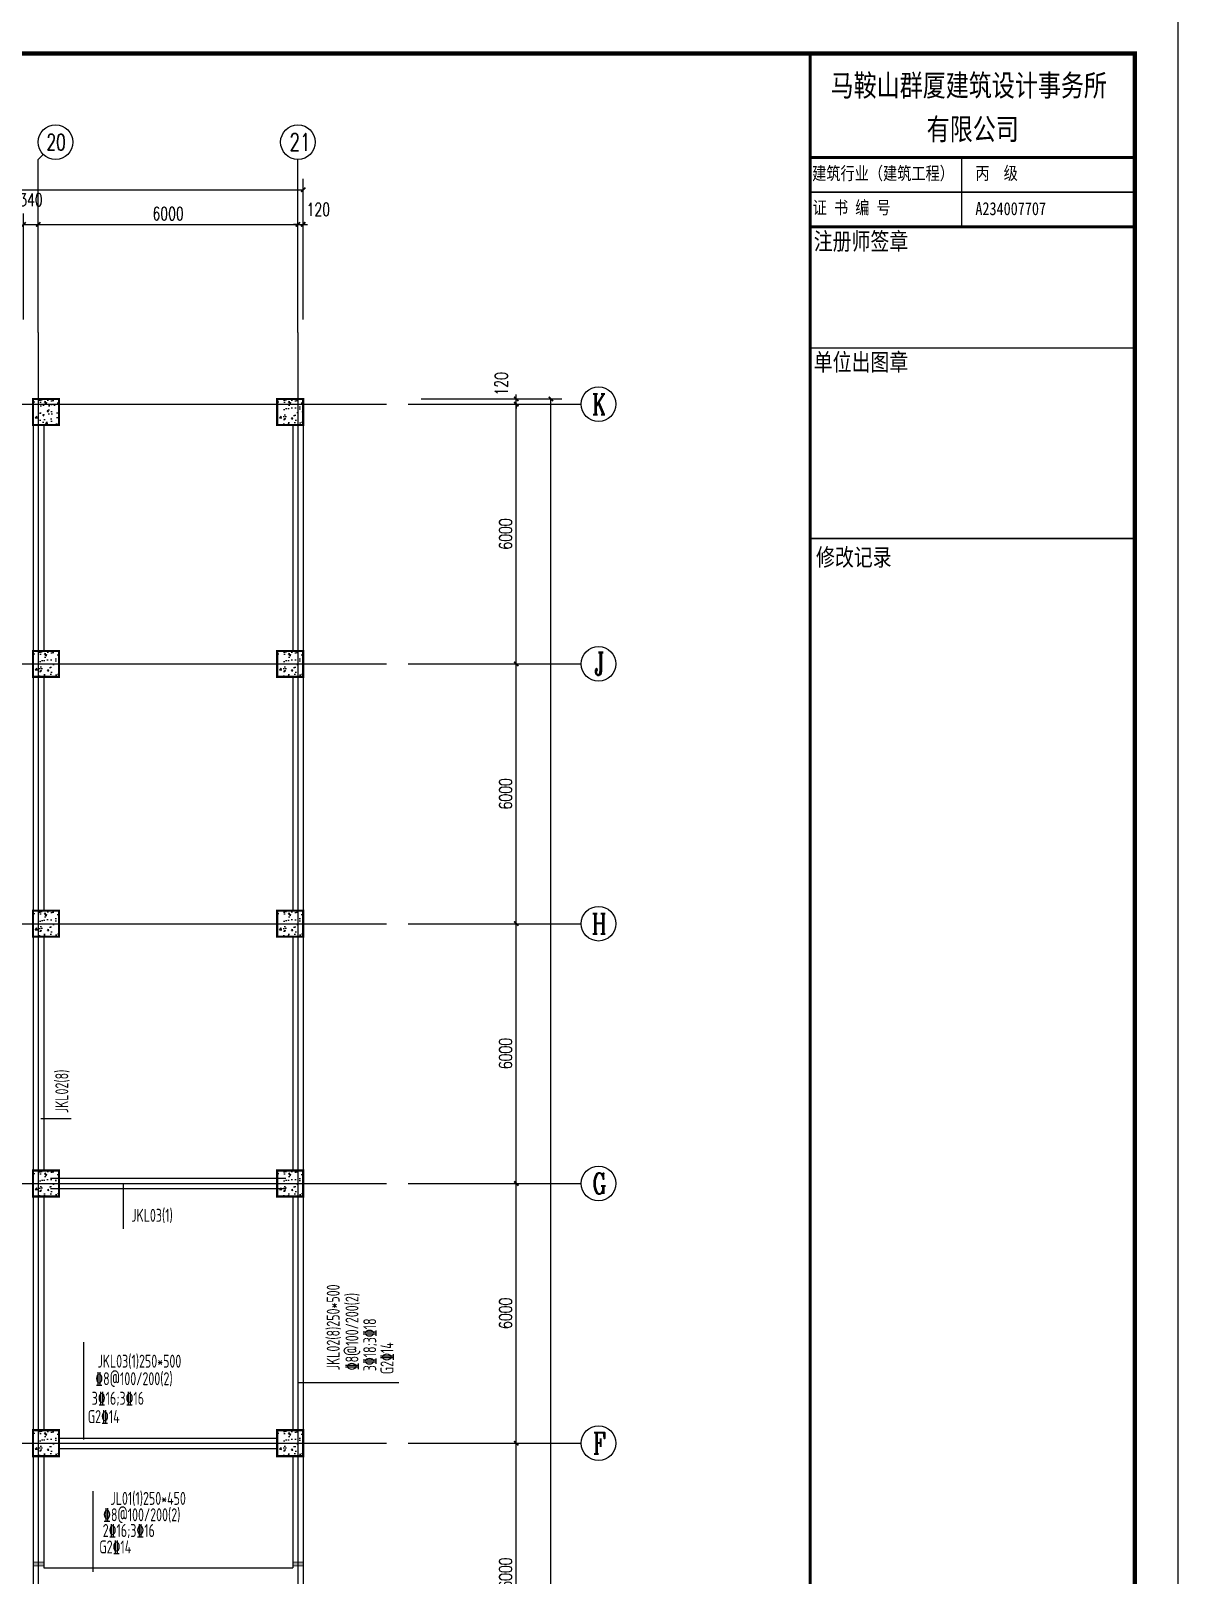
# Model space of a CAD drawing. Extents: x -73672 to 366960, y -527333 to 140666.
# Drawn here: x 299876 to 326379, y -138460 to -102793 of the extents above; entities that cross this region are included whole.
import ezdxf
from ezdxf.enums import TextEntityAlignment as Align

# ---------------------------------------------------------------- set-up
doc = ezdxf.new("R2010")
doc.units = 0
doc.header["$LTSCALE"] = 1000
doc.header["$MEASUREMENT"] = 0
for name, color, linetype in [('AXIS', 3, 'Continuous'), ('AXIS_TEXT', 7, 'Continuous'), ('COLU_DE_NUM', 7, 'Continuous'), ('COLUMN', 9, 'Continuous'), ('PUB_TITLE', 4, 'Continuous'), ('WALL', 9, 'Continuous'), ('图签', 120, 'Continuous')]:
    doc.layers.add(name, color=color, linetype=linetype)
doc.styles.add('_TCH_AXIS', font='COMPLEX', dxfattribs={"bigfont": 'GBCBIG'})
doc.styles.add('_TCH_DIM_T3', font='SIMPLEX', dxfattribs={"width": 0.705882, "bigfont": 'GBCBIG'})
doc.styles.add('COMPLEX', font='COMPLEX', dxfattribs={"bigfont": 'Tssdchn.shx'})
doc.styles.add('TSSD_Label', font='Tssdeng.shx', dxfattribs={"width": 0.7, "bigfont": 'hztxt.shx'})
doc.styles.add('图签', font='', dxfattribs={"width": 0.8})
doc.styles.get('图签').set_extended_font_data('SimSun')
doc.dimstyles.new('_TCH_ARCH-100', dxfattribs={"dimtxt": 297.5, "dimasz": 100, "dimexe": 250, "dimexo": 300, "dimgap": 100, "dimtad": 1, "dimdec": 0, "dimzin": 0, "dimdsep": 46, "dimtxsty": '_TCH_DIM_T3', "dimblk": 'ARCHTICK', "dimcen": 0.09, "dimclrt": 7, "dimazin": 2, "dimtfac": 1, "dimtdec": 0, "dimtix": 1, "dimtmove": 2, "dimatfit": 3, "dimfxl": 0, "dimtolj": 1, "dimtzin": 0, "dimarcsym": 0})

# ---------------------------------------------------------------- blocks, each defined once
blk = doc.blocks.new('0#竖图签')
at = {"layer": '图签'}
blk.add_lwpolyline([(-7500, 82100, 70, 70, 0), (-7500, 0, 40, 40, 0), (0, 0, 40, 40, 0), (0, 82100, 40, 40, 0), (-7500, 82100, 40, 40, 0), (-7500, 75299, 40, 40, 0)], format="xyseb", dxfattribs=at)
for points, const_width in [([(-7500, 79700), (0, 79700)], 70), ([(-4000, 79700), (-4000, 78100)], 35), ([(-7500, 78900), (0, 78900)], 35), ([(-7500, 78100), (0, 78100)], 70), ([(-7500, 75300), (0, 75300)], 35), ([(-7500, 70900), (0, 70900)], 35), ([(-7500, 70900), (0, 70900)], 35)]:
    blk.add_lwpolyline(points, dxfattribs=dict(at, const_width=const_width))
at = {"layer": '图签', "style": '图签'}
for s, height, width, p in [('马鞍山群厦建筑设计事务所', 500, 0.78, (-7028, 81116)), ('有限公司', 500, 0.78, (-4808, 80106)), ('建筑行业（建筑工程） ', 300, 0.8, (-7454, 79185)), ('丙  级', 300, 0.8, (-3684, 79190)), ('  证 书 编 号', 300, 0.8, (-7767, 78395)), ('A234007707', 300, 0.8, (-3684, 78369)), ('注册师签章', 400, 0.8, (-7417, 77566)), ('单位出图章', 400, 0.8, (-7417, 74775)), ('修改记录', 400, 0.8, (-7365, 70269))]:
    blk.add_text(s, height=height, dxfattribs=dict(at, width=width)).set_placement(p)
blk = doc.blocks.new('_AXISO')
blk.add_circle((0, 0), 0.5)
at = {"layer": 'AXIS_TEXT', "style": 'COMPLEX'}
blk.add_attdef('A', text='', height=0.56, dxfattribs=at).set_placement((-0.25, -0.28), (0.25, -0.28), align=Align.FIT)
blk = doc.blocks.new('_ArchTick')
at = {"color": 0, "linetype": 'ByBlock', "const_width": 0.4}
blk.add_lwpolyline([(-0.5, -0.5), (0.5, 0.5)], dxfattribs=at)
blk = doc.blocks.new('*D8526')
at = {"layer": 'AXIS', "color": 0, "lineweight": -2}
for p, q in [((191586, -109462), (191586, -106212)), ((306166, -109462), (306166, -106212)), ((191586, -106462), (306166, -106462))]:
    blk.add_line(p, q, dxfattribs=at)
at = {"layer": 'Defpoints', "color": 0}
for p in [(306166, -106462), (191586, -109762), (306166, -109762)]:
    blk.add_point(p, dxfattribs=at)
at = {"layer": 'AXIS', "color": 0, "linetype": 'ByBlock', "lineweight": -2, "xscale": 100, "yscale": 100, "zscale": 100, "rotation": 180}
blk.add_blockref('_ArchTick', (191586, -106462), dxfattribs=at)
at = {"layer": 'AXIS', "color": 0, "linetype": 'ByBlock', "lineweight": -2, "xscale": 100, "yscale": 100, "zscale": 100}
blk.add_blockref('_ArchTick', (306166, -106462), dxfattribs=at)
at = {"layer": 'AXIS', "color": 7, "insert": (248876, -106213), "char_height": 297.5, "attachment_point": 5, "style": '_TCH_DIM_T3'}
blk.add_mtext('\\A1;114580', dxfattribs=at)
blk = doc.blocks.new('*D8546')
at = {"layer": 'AXIS', "color": 0, "lineweight": -2}
for p, q in [((299706, -109462), (299706, -107012)), ((299706, -107262), (300046, -107262)), ((300046, -109462), (300046, -107012))]:
    blk.add_line(p, q, dxfattribs=at)
at = {"layer": 'Defpoints', "color": 0}
for p in [(300046, -107262), (299706, -109762), (300046, -109762)]:
    blk.add_point(p, dxfattribs=at)
at = {"layer": 'AXIS', "color": 0, "linetype": 'ByBlock', "lineweight": -2, "xscale": 100, "yscale": 100, "zscale": 100, "rotation": 180}
blk.add_blockref('_ArchTick', (299706, -107262), dxfattribs=at)
at = {"layer": 'AXIS', "color": 0, "linetype": 'ByBlock', "lineweight": -2, "xscale": 100, "yscale": 100, "zscale": 100}
blk.add_blockref('_ArchTick', (300046, -107262), dxfattribs=at)
at = {"layer": 'AXIS', "color": 7, "insert": (299876, -106694), "char_height": 297.5, "attachment_point": 5, "style": '_TCH_DIM_T3'}
blk.add_mtext('\\A1;340', dxfattribs=at)
blk = doc.blocks.new('*D8547')
at = {"layer": 'AXIS', "color": 0, "lineweight": -2}
for p, q in [((300046, -109462), (300046, -107012)), ((300046, -107262), (306046, -107262)), ((306046, -109462), (306046, -107012))]:
    blk.add_line(p, q, dxfattribs=at)
at = {"layer": 'Defpoints', "color": 0}
for p in [(306046, -107262), (300046, -109762), (306046, -109762)]:
    blk.add_point(p, dxfattribs=at)
at = {"layer": 'AXIS', "color": 0, "linetype": 'ByBlock', "lineweight": -2, "xscale": 100, "yscale": 100, "zscale": 100, "rotation": 180}
blk.add_blockref('_ArchTick', (300046, -107262), dxfattribs=at)
at = {"layer": 'AXIS', "color": 0, "linetype": 'ByBlock', "lineweight": -2, "xscale": 100, "yscale": 100, "zscale": 100}
blk.add_blockref('_ArchTick', (306046, -107262), dxfattribs=at)
at = {"layer": 'AXIS', "color": 7, "insert": (303046, -107013), "char_height": 297.5, "attachment_point": 5, "style": '_TCH_DIM_T3'}
blk.add_mtext('\\A1;6000', dxfattribs=at)
blk = doc.blocks.new('*D8548')
at = {"layer": 'AXIS', "color": 0, "lineweight": -2}
for p, q in [((306046, -107262), (305946, -107262)), ((306046, -109462), (306046, -107012)), ((306046, -107262), (306166, -107262)), ((306166, -109462), (306166, -107012)), ((306166, -107262), (306266, -107262))]:
    blk.add_line(p, q, dxfattribs=at)
at = {"layer": 'Defpoints', "color": 0}
for p in [(306166, -107262), (306046, -109762), (306166, -109762)]:
    blk.add_point(p, dxfattribs=at)
at = {"layer": 'AXIS', "color": 0, "linetype": 'ByBlock', "lineweight": -2, "xscale": 100, "yscale": 100, "zscale": 100}
blk.add_blockref('_ArchTick', (306046, -107262), dxfattribs=at)
at = {"layer": 'AXIS', "color": 0, "linetype": 'ByBlock', "lineweight": -2, "xscale": 100, "yscale": 100, "zscale": 100, "rotation": 180}
blk.add_blockref('_ArchTick', (306166, -107262), dxfattribs=at)
at = {"layer": 'AXIS', "color": 7, "insert": (306516, -106917), "char_height": 297.5, "attachment_point": 5, "style": '_TCH_DIM_T3'}
blk.add_mtext('\\A1;120', dxfattribs=at)
blk = doc.blocks.new('*D8561')
at = {"layer": 'AXIS', "color": 0, "lineweight": -2}
for p, q in [((308889, -111294), (312139, -111294)), ((311889, -167534), (311889, -111294)), ((308889, -167534), (312139, -167534))]:
    blk.add_line(p, q, dxfattribs=at)
at = {"layer": 'Defpoints', "color": 0}
for p in [(308589, -111294), (311889, -111294), (308589, -167534)]:
    blk.add_point(p, dxfattribs=at)
at = {"layer": 'AXIS', "color": 0, "linetype": 'ByBlock', "lineweight": -2, "xscale": 100, "yscale": 100, "zscale": 100}
for p, rotation in [((311889, -111294), 90), ((311889, -167534), 270)]:
    blk.add_blockref('_ArchTick', p, dxfattribs=dict(at, rotation=rotation))
at = {"layer": 'AXIS', "color": 7, "insert": (311641, -139414), "char_height": 297.5, "attachment_point": 5, "rotation": 90, "style": '_TCH_DIM_T3'}
blk.add_mtext('\\A1;56240', dxfattribs=at)
blk = doc.blocks.new('*D8567')
at = {"layer": 'AXIS', "color": 0, "lineweight": -2}
for p, q in [((308889, -135414), (311339, -135414)), ((311089, -141414), (311089, -135414)), ((308889, -141414), (311339, -141414))]:
    blk.add_line(p, q, dxfattribs=at)
at = {"layer": 'Defpoints', "color": 0}
for p in [(308589, -135414), (311089, -135414), (308589, -141414)]:
    blk.add_point(p, dxfattribs=at)
at = {"layer": 'AXIS', "color": 0, "linetype": 'ByBlock', "lineweight": -2, "xscale": 100, "yscale": 100, "zscale": 100}
for p, rotation in [((311089, -135414), 90), ((311089, -141414), 270)]:
    blk.add_blockref('_ArchTick', p, dxfattribs=dict(at, rotation=rotation))
at = {"layer": 'AXIS', "color": 7, "insert": (310841, -138414), "char_height": 297.5, "attachment_point": 5, "rotation": 90, "style": '_TCH_DIM_T3'}
blk.add_mtext('\\A1;6000', dxfattribs=at)
blk = doc.blocks.new('*D8568')
at = {"layer": 'AXIS', "color": 0, "lineweight": -2}
for p, q in [((308889, -129414), (311339, -129414)), ((311089, -135414), (311089, -129414)), ((308889, -135414), (311339, -135414))]:
    blk.add_line(p, q, dxfattribs=at)
at = {"layer": 'Defpoints', "color": 0}
for p in [(308589, -129414), (311089, -129414), (308589, -135414)]:
    blk.add_point(p, dxfattribs=at)
at = {"layer": 'AXIS', "color": 0, "linetype": 'ByBlock', "lineweight": -2, "xscale": 100, "yscale": 100, "zscale": 100}
for p, rotation in [((311089, -129414), 90), ((311089, -135414), 270)]:
    blk.add_blockref('_ArchTick', p, dxfattribs=dict(at, rotation=rotation))
at = {"layer": 'AXIS', "color": 7, "insert": (310841, -132414), "char_height": 297.5, "attachment_point": 5, "rotation": 90, "style": '_TCH_DIM_T3'}
blk.add_mtext('\\A1;6000', dxfattribs=at)
blk = doc.blocks.new('*D8569')
at = {"layer": 'AXIS', "color": 0, "lineweight": -2}
for p, q in [((308889, -123414), (311339, -123414)), ((311089, -129414), (311089, -123414)), ((308889, -129414), (311339, -129414))]:
    blk.add_line(p, q, dxfattribs=at)
at = {"layer": 'Defpoints', "color": 0}
for p in [(308589, -123414), (311089, -123414), (308589, -129414)]:
    blk.add_point(p, dxfattribs=at)
at = {"layer": 'AXIS', "color": 0, "linetype": 'ByBlock', "lineweight": -2, "xscale": 100, "yscale": 100, "zscale": 100}
for p, rotation in [((311089, -123414), 90), ((311089, -129414), 270)]:
    blk.add_blockref('_ArchTick', p, dxfattribs=dict(at, rotation=rotation))
at = {"layer": 'AXIS', "color": 7, "insert": (310841, -126414), "char_height": 297.5, "attachment_point": 5, "rotation": 90, "style": '_TCH_DIM_T3'}
blk.add_mtext('\\A1;6000', dxfattribs=at)
blk = doc.blocks.new('*D8570')
at = {"layer": 'AXIS', "color": 0, "lineweight": -2}
for p, q in [((308889, -117414), (311339, -117414)), ((311089, -123414), (311089, -117414)), ((308889, -123414), (311339, -123414))]:
    blk.add_line(p, q, dxfattribs=at)
at = {"layer": 'Defpoints', "color": 0}
for p in [(308589, -117414), (311089, -117414), (308589, -123414)]:
    blk.add_point(p, dxfattribs=at)
at = {"layer": 'AXIS', "color": 0, "linetype": 'ByBlock', "lineweight": -2, "xscale": 100, "yscale": 100, "zscale": 100}
for p, rotation in [((311089, -117414), 90), ((311089, -123414), 270)]:
    blk.add_blockref('_ArchTick', p, dxfattribs=dict(at, rotation=rotation))
at = {"layer": 'AXIS', "color": 7, "insert": (310841, -120414), "char_height": 297.5, "attachment_point": 5, "rotation": 90, "style": '_TCH_DIM_T3'}
blk.add_mtext('\\A1;6000', dxfattribs=at)
blk = doc.blocks.new('*D8571')
at = {"layer": 'AXIS', "color": 0, "lineweight": -2}
for p, q in [((308889, -111414), (311339, -111414)), ((311089, -117414), (311089, -111414)), ((308889, -117414), (311339, -117414))]:
    blk.add_line(p, q, dxfattribs=at)
at = {"layer": 'Defpoints', "color": 0}
for p in [(308589, -111414), (311089, -111414), (308589, -117414)]:
    blk.add_point(p, dxfattribs=at)
at = {"layer": 'AXIS', "color": 0, "linetype": 'ByBlock', "lineweight": -2, "xscale": 100, "yscale": 100, "zscale": 100}
for p, rotation in [((311089, -111414), 90), ((311089, -117414), 270)]:
    blk.add_blockref('_ArchTick', p, dxfattribs=dict(at, rotation=rotation))
at = {"layer": 'AXIS', "color": 7, "insert": (310841, -114414), "char_height": 297.5, "attachment_point": 5, "rotation": 90, "style": '_TCH_DIM_T3'}
blk.add_mtext('\\A1;6000', dxfattribs=at)
blk = doc.blocks.new('*D8572')
at = {"layer": 'AXIS', "color": 0, "lineweight": -2}
for p, q in [((311089, -111294), (311089, -111194)), ((308889, -111294), (311339, -111294)), ((308889, -111414), (311339, -111414)), ((311089, -111414), (311089, -111294)), ((311089, -111414), (311089, -111514))]:
    blk.add_line(p, q, dxfattribs=at)
at = {"layer": 'Defpoints', "color": 0}
for p in [(308589, -111294), (308589, -111414), (311089, -111294)]:
    blk.add_point(p, dxfattribs=at)
at = {"layer": 'AXIS', "color": 0, "linetype": 'ByBlock', "lineweight": -2, "xscale": 100, "yscale": 100, "zscale": 100}
for p, rotation in [((311089, -111294), 270), ((311089, -111414), 90)]:
    blk.add_blockref('_ArchTick', p, dxfattribs=dict(at, rotation=rotation))
at = {"layer": 'AXIS', "color": 7, "insert": (310744, -110944), "char_height": 297.5, "attachment_point": 5, "rotation": 90, "style": '_TCH_DIM_T3'}
blk.add_mtext('\\A1;120', dxfattribs=at)

msp = doc.modelspace()

# ---------------------------------------------------------------- hatches: boundary and pattern name
h = msp.add_hatch()
h.set_pattern_fill('混凝土', color=0, scale=50, pattern_type=2)
h.set_pattern_definition([(50, (0, 2953.7), (358.6301, -31.37607), [37.5, -412.5]), (355, (0, 2953.7), (-69.37567, 376.09607), [30, -330]), (100.4514, (29.9, 2951.1), (289.2547, 344.71977), [31.8701, -350.57106]), (46.1842, (0, 3053.7), (533.6205, -82.7595), [56.25, -618.75]), (96.6356, (44.47, 3046.8), (467.33135, 487.0589), [47.8051, -525.8565]), (351.1842, (0, 3053.7), (467.331, 487.0593), [45, -495]), (21, (50, 3028.7), (298.45353, -201.30945), [37.5, -412.5]), (326, (50, 3028.7), (121.65767, 362.57502), [30, -330]), (71.4514, (74.87, 3011.93), (420.1113, 161.26525), [31.8701, -350.57106]), (37.5, (0, 2953.7), (6.07993, 166.446927), [0, -326, 0, -335, 0, -331.25]), (7.5, (0, 2953.7), (131.53477, 197.20586), [0, -191, 0, -318.5, 0, -126.25]), (327.5, (-111.5, 2953.7), (266.91122, -11.277436), [0, -125, 0, -390, 0, -517.5]), (317.5, (-161.5, 2953.7), (291.59308, 50.05249), [0, -162.5, 0, -259, 0, -367.5])])
h.paths.add_polyline_path([(300525.56, -111414.17), (300525.56, -111294.17), (300045.56, -111294.17), (300045.56, -111414.17)])
h.paths.add_polyline_path([(300045.56, -111414.17), (300045.56, -111294.17), (299925.56, -111294.17), (299925.56, -111414.17)])
h.paths.add_polyline_path([(299925.56, -111414.17), (299925.56, -111894.17), (300045.56, -111894.17), (300045.56, -111414.17)])
h = msp.add_hatch()
h.set_pattern_fill('混凝土', color=0, scale=50)
h.set_pattern_definition([(50, (107640, 2953.7), (358.6301, -31.37607), [37.5, -412.5]), (355, (107640, 2953.7), (-69.37567, 376.09607), [30, -330]), (100.4514, (107669.9, 2951.1), (289.2547, 344.71977), [31.8701, -350.57106]), (46.1842, (107640, 3053.7), (533.6205, -82.7595), [56.25, -618.75]), (96.6356, (107684.47, 3046.8), (467.3314, 487.0589), [47.8051, -525.8565]), (351.1842, (107640, 3053.7), (467.331, 487.0593), [45, -495]), (21, (107690, 3028.7), (298.45353, -201.30945), [37.5, -412.5]), (326, (107690, 3028.7), (121.65767, 362.575), [30, -330]), (71.4514, (107714.87, 3011.93), (420.1113, 161.26525), [31.8701, -350.57106]), (37.5, (107640, 2953.7), (6.07993, 166.44693), [0, -326, 0, -335, 0, -331.25]), (7.5, (107640, 2953.7), (131.53477, 197.20586), [0, -191, 0, -318.5, 0, -126.25]), (327.5, (107528.5, 2953.7), (266.91122, -11.277436), [0, -125, 0, -390, 0, -517.5]), (317.5, (107478.5, 2953.7), (291.59308, 50.0525), [0, -162.5, 0, -259, 0, -367.5])])
h.paths.add_polyline_path([(300525.56, -111414.17), (300045.56, -111414.17), (300045.56, -111894.17), (300175.56, -111894.17), (300525.56, -111894.17)])
h = msp.add_hatch()
h.set_pattern_fill('混凝土', color=0, scale=50, pattern_type=2)
h.set_pattern_definition([(50, (5640, 2953.7), (358.6301, -31.37607), [37.5, -412.5]), (355, (5640, 2953.7), (-69.37567, 376.09607), [30, -330]), (100.4514, (5669.9, 2951.1), (289.2547, 344.71977), [31.8701, -350.57106]), (46.1842, (5640, 3053.7), (533.6205, -82.7595), [56.25, -618.75]), (96.6356, (5684.47, 3046.8), (467.33135, 487.0589), [47.8051, -525.8565]), (351.1842, (5640, 3053.7), (467.331, 487.0593), [45, -495]), (21, (5690, 3028.7), (298.45353, -201.30945), [37.5, -412.5]), (326, (5690, 3028.7), (121.65767, 362.57502), [30, -330]), (71.4514, (5714.87, 3011.93), (420.1113, 161.26525), [31.8701, -350.57106]), (37.5, (5640, 2953.7), (6.07993, 166.446927), [0, -326, 0, -335, 0, -331.25]), (7.5, (5640, 2953.7), (131.53477, 197.20586), [0, -191, 0, -318.5, 0, -126.25]), (327.5, (5528.5, 2953.7), (266.91122, -11.277436), [0, -125, 0, -390, 0, -517.5]), (317.5, (5478.5, 2953.7), (291.59308, 50.05249), [0, -162.5, 0, -259, 0, -367.5])])
h.paths.add_polyline_path([(306165.56, -111414.17), (305685.56, -111414.17), (305685.56, -111894.17), (305815.56, -111894.17), (306165.56, -111894.17)])
h.paths.add_polyline_path([(306165.56, -111294.17), (305685.56, -111294.17), (305685.56, -111414.17), (306165.56, -111414.17)])
h.paths.add_polyline_path([(305685.56, -111414.17), (305685.56, -111294.17), (305565.56, -111294.17), (305565.56, -111414.17)])
h.paths.add_polyline_path([(305565.56, -111414.17), (305565.56, -111894.17), (305685.56, -111894.17), (305685.56, -111414.17)])
h = msp.add_hatch()
h.set_pattern_fill('混凝土', color=0, scale=50, pattern_type=2)
h.set_pattern_definition([(50, (0, -2866.3), (358.6301, -31.37607), [37.5, -412.5]), (355, (0, -2866.3), (-69.37567, 376.09607), [30, -330]), (100.4514, (29.9, -2868.9), (289.2547, 344.71977), [31.8701, -350.57106]), (46.1842, (0, -2766.3), (533.6205, -82.7595), [56.25, -618.75]), (96.6356, (44.47, -2773.2), (467.33135, 487.0589), [47.8051, -525.8565]), (351.1842, (0, -2766.3), (467.331, 487.0593), [45, -495]), (21, (50, -2791.3), (298.45353, -201.30945), [37.5, -412.5]), (326, (50, -2791.3), (121.65767, 362.57502), [30, -330]), (71.4514, (74.87, -2808.07), (420.1113, 161.26525), [31.8701, -350.57106]), (37.5, (0, -2866.3), (6.07993, 166.446927), [0, -326, 0, -335, 0, -331.25]), (7.5, (0, -2866.3), (131.53477, 197.20586), [0, -191, 0, -318.5, 0, -126.25]), (327.5, (-111.5, -2866.3), (266.91122, -11.277436), [0, -125, 0, -390, 0, -517.5]), (317.5, (-161.5, -2866.3), (291.59308, 50.05249), [0, -162.5, 0, -259, 0, -367.5])])
h.paths.add_polyline_path([(300525.56, -117234.17), (300045.56, -117234.17), (300045.56, -117714.17), (300175.56, -117714.17), (300525.56, -117714.17)])
h.paths.add_polyline_path([(300525.56, -117114.17), (300045.56, -117114.17), (300045.56, -117234.17), (300525.56, -117234.17)])
h.paths.add_polyline_path([(300045.56, -117234.17), (300045.56, -117114.17), (299925.56, -117114.17), (299925.56, -117234.17)])
h.paths.add_polyline_path([(299925.56, -117234.17), (299925.56, -117714.17), (300045.56, -117714.17), (300045.56, -117234.17)])
h = msp.add_hatch()
h.set_pattern_fill('混凝土', color=0, scale=50, pattern_type=2)
h.set_pattern_definition([(50, (5640, -2866.3), (358.6301, -31.37607), [37.5, -412.5]), (355, (5640, -2866.3), (-69.37567, 376.09607), [30, -330]), (100.4514, (5669.9, -2868.9), (289.2547, 344.71977), [31.8701, -350.57106]), (46.1842, (5640, -2766.3), (533.6205, -82.7595), [56.25, -618.75]), (96.6356, (5684.47, -2773.2), (467.33135, 487.0589), [47.8051, -525.8565]), (351.1842, (5640, -2766.3), (467.331, 487.0593), [45, -495]), (21, (5690, -2791.3), (298.45353, -201.30945), [37.5, -412.5]), (326, (5690, -2791.3), (121.65767, 362.57502), [30, -330]), (71.4514, (5714.87, -2808.07), (420.1113, 161.26525), [31.8701, -350.57106]), (37.5, (5640, -2866.3), (6.07993, 166.446927), [0, -326, 0, -335, 0, -331.25]), (7.5, (5640, -2866.3), (131.53477, 197.20586), [0, -191, 0, -318.5, 0, -126.25]), (327.5, (5528.5, -2866.3), (266.91122, -11.277436), [0, -125, 0, -390, 0, -517.5]), (317.5, (5478.5, -2866.3), (291.59308, 50.05249), [0, -162.5, 0, -259, 0, -367.5])])
h.paths.add_polyline_path([(306165.56, -117234.17), (305685.56, -117234.17), (305685.56, -117714.17), (305815.56, -117714.17), (306165.56, -117714.17)])
h.paths.add_polyline_path([(306165.56, -117114.17), (305685.56, -117114.17), (305685.56, -117234.17), (306165.56, -117234.17)])
h.paths.add_polyline_path([(305685.56, -117234.17), (305685.56, -117114.17), (305565.56, -117114.17), (305565.56, -117234.17)])
h.paths.add_polyline_path([(305565.56, -117234.17), (305565.56, -117714.17), (305685.56, -117714.17), (305685.56, -117234.17)])
h = msp.add_hatch()
h.set_pattern_fill('混凝土', color=0, scale=50, pattern_type=2)
h.set_pattern_definition([(50, (0, -8866.3), (358.6301, -31.37607), [37.5, -412.5]), (355, (0, -8866.3), (-69.37567, 376.09607), [30, -330]), (100.4514, (29.9, -8868.9), (289.2547, 344.71977), [31.8701, -350.57106]), (46.1842, (0, -8766.3), (533.6205, -82.7595), [56.25, -618.75]), (96.6356, (44.47, -8773.2), (467.33135, 487.0589), [47.8051, -525.8565]), (351.1842, (0, -8766.3), (467.331, 487.0593), [45, -495]), (21, (50, -8791.3), (298.45353, -201.30945), [37.5, -412.5]), (326, (50, -8791.3), (121.65767, 362.57502), [30, -330]), (71.4514, (74.87, -8808.07), (420.1113, 161.26525), [31.8701, -350.57106]), (37.5, (0, -8866.3), (6.07993, 166.446927), [0, -326, 0, -335, 0, -331.25]), (7.5, (0, -8866.3), (131.53477, 197.20586), [0, -191, 0, -318.5, 0, -126.25]), (327.5, (-111.5, -8866.3), (266.91122, -11.277436), [0, -125, 0, -390, 0, -517.5]), (317.5, (-161.5, -8866.3), (291.59308, 50.05249), [0, -162.5, 0, -259, 0, -367.5])])
h.paths.add_polyline_path([(300525.56, -123234.17), (300045.56, -123234.17), (300045.56, -123714.17), (300175.56, -123714.17), (300525.56, -123714.17)])
h.paths.add_polyline_path([(300525.56, -123114.17), (300045.56, -123114.17), (300045.56, -123234.17), (300525.56, -123234.17)])
h.paths.add_polyline_path([(300045.56, -123234.17), (300045.56, -123114.17), (299925.56, -123114.17), (299925.56, -123234.17)])
h.paths.add_polyline_path([(299925.56, -123234.17), (299925.56, -123714.17), (300045.56, -123714.17), (300045.56, -123234.17)])
h = msp.add_hatch()
h.set_pattern_fill('混凝土', color=0, scale=50, pattern_type=2)
h.set_pattern_definition([(50, (5640, -8866.3), (358.6301, -31.37607), [37.5, -412.5]), (355, (5640, -8866.3), (-69.37567, 376.09607), [30, -330]), (100.4514, (5669.9, -8868.9), (289.2547, 344.71977), [31.8701, -350.57106]), (46.1842, (5640, -8766.3), (533.6205, -82.7595), [56.25, -618.75]), (96.6356, (5684.47, -8773.2), (467.33135, 487.0589), [47.8051, -525.8565]), (351.1842, (5640, -8766.3), (467.331, 487.0593), [45, -495]), (21, (5690, -8791.3), (298.45353, -201.30945), [37.5, -412.5]), (326, (5690, -8791.3), (121.65767, 362.57502), [30, -330]), (71.4514, (5714.87, -8808.07), (420.1113, 161.26525), [31.8701, -350.57106]), (37.5, (5640, -8866.3), (6.07993, 166.446927), [0, -326, 0, -335, 0, -331.25]), (7.5, (5640, -8866.3), (131.53477, 197.20586), [0, -191, 0, -318.5, 0, -126.25]), (327.5, (5528.5, -8866.3), (266.91122, -11.277436), [0, -125, 0, -390, 0, -517.5]), (317.5, (5478.5, -8866.3), (291.59308, 50.05249), [0, -162.5, 0, -259, 0, -367.5])])
h.paths.add_polyline_path([(306165.56, -123234.17), (305685.56, -123234.17), (305685.56, -123714.17), (305815.56, -123714.17), (306165.56, -123714.17)])
h.paths.add_polyline_path([(306165.56, -123114.17), (305685.56, -123114.17), (305685.56, -123234.17), (306165.56, -123234.17)])
h.paths.add_polyline_path([(305685.56, -123234.17), (305685.56, -123114.17), (305565.56, -123114.17), (305565.56, -123234.17)])
h.paths.add_polyline_path([(305565.56, -123234.17), (305565.56, -123714.17), (305685.56, -123714.17), (305685.56, -123234.17)])
h = msp.add_hatch()
h.set_pattern_fill('混凝土', color=0, scale=50, pattern_type=2)
h.set_pattern_definition([(50, (0, -14866.3), (358.6301, -31.37607), [37.5, -412.5]), (355, (0, -14866.3), (-69.37567, 376.09607), [30, -330]), (100.4514, (29.9, -14868.9), (289.2547, 344.71977), [31.8701, -350.57106]), (46.1842, (0, -14766.3), (533.6205, -82.7595), [56.25, -618.75]), (96.6356, (44.47, -14773.2), (467.33135, 487.0589), [47.8051, -525.8565]), (351.1842, (0, -14766.3), (467.331, 487.0593), [45, -495]), (21, (50, -14791.3), (298.45353, -201.30945), [37.5, -412.5]), (326, (50, -14791.3), (121.65767, 362.57502), [30, -330]), (71.4514, (74.87, -14808.07), (420.1113, 161.26525), [31.8701, -350.57106]), (37.5, (0, -14866.3), (6.07993, 166.446927), [0, -326, 0, -335, 0, -331.25]), (7.5, (0, -14866.3), (131.53477, 197.20586), [0, -191, 0, -318.5, 0, -126.25]), (327.5, (-111.5, -14866.3), (266.91122, -11.277436), [0, -125, 0, -390, 0, -517.5]), (317.5, (-161.5, -14866.3), (291.59308, 50.05249), [0, -162.5, 0, -259, 0, -367.5])])
h.paths.add_polyline_path([(300525.56, -129234.17), (300045.56, -129234.17), (300045.56, -129714.17), (300175.56, -129714.17), (300525.56, -129714.17)])
h.paths.add_polyline_path([(300525.56, -129114.17), (300045.56, -129114.17), (300045.56, -129234.17), (300525.56, -129234.17)])
h.paths.add_polyline_path([(300045.56, -129234.17), (300045.56, -129114.17), (299925.56, -129114.17), (299925.56, -129234.17)])
h.paths.add_polyline_path([(299925.56, -129234.17), (299925.56, -129714.17), (300045.56, -129714.17), (300045.56, -129234.17)])
h = msp.add_hatch()
h.set_pattern_fill('混凝土', color=0, scale=50, pattern_type=2)
h.set_pattern_definition([(50, (5640, -14866.3), (358.6301, -31.37607), [37.5, -412.5]), (355, (5640, -14866.3), (-69.37567, 376.09607), [30, -330]), (100.4514, (5669.9, -14868.9), (289.2547, 344.71977), [31.8701, -350.57106]), (46.1842, (5640, -14766.3), (533.6205, -82.7595), [56.25, -618.75]), (96.6356, (5684.47, -14773.2), (467.33135, 487.0589), [47.8051, -525.8565]), (351.1842, (5640, -14766.3), (467.331, 487.0593), [45, -495]), (21, (5690, -14791.3), (298.45353, -201.30945), [37.5, -412.5]), (326, (5690, -14791.3), (121.65767, 362.57502), [30, -330]), (71.4514, (5714.87, -14808.07), (420.1113, 161.26525), [31.8701, -350.57106]), (37.5, (5640, -14866.3), (6.07993, 166.446927), [0, -326, 0, -335, 0, -331.25]), (7.5, (5640, -14866.3), (131.53477, 197.20586), [0, -191, 0, -318.5, 0, -126.25]), (327.5, (5528.5, -14866.3), (266.91122, -11.277436), [0, -125, 0, -390, 0, -517.5]), (317.5, (5478.5, -14866.3), (291.59308, 50.05249), [0, -162.5, 0, -259, 0, -367.5])])
h.paths.add_polyline_path([(306165.56, -129234.17), (305685.56, -129234.17), (305685.56, -129714.17), (305815.56, -129714.17), (306165.56, -129714.17)])
h.paths.add_polyline_path([(306165.56, -129114.17), (305685.56, -129114.17), (305685.56, -129234.17), (306165.56, -129234.17)])
h.paths.add_polyline_path([(305685.56, -129234.17), (305685.56, -129114.17), (305565.56, -129114.17), (305565.56, -129234.17)])
h.paths.add_polyline_path([(305565.56, -129234.17), (305565.56, -129714.17), (305685.56, -129714.17), (305685.56, -129234.17)])
h = msp.add_hatch()
h.set_pattern_fill('混凝土', color=0, scale=50, pattern_type=2)
h.set_pattern_definition([(50, (0, -20866.3), (358.6301, -31.37607), [37.5, -412.5]), (355, (0, -20866.3), (-69.37567, 376.09607), [30, -330]), (100.4514, (29.9, -20868.9), (289.2547, 344.71977), [31.8701, -350.57106]), (46.1842, (0, -20766.3), (533.6205, -82.7595), [56.25, -618.75]), (96.6356, (44.47, -20773.2), (467.33135, 487.0589), [47.8051, -525.8565]), (351.1842, (0, -20766.3), (467.331, 487.0593), [45, -495]), (21, (50, -20791.3), (298.45353, -201.30945), [37.5, -412.5]), (326, (50, -20791.3), (121.65767, 362.57502), [30, -330]), (71.4514, (74.87, -20808.07), (420.1113, 161.26525), [31.8701, -350.57106]), (37.5, (0, -20866.3), (6.07993, 166.446927), [0, -326, 0, -335, 0, -331.25]), (7.5, (0, -20866.3), (131.53477, 197.20586), [0, -191, 0, -318.5, 0, -126.25]), (327.5, (-111.5, -20866.3), (266.91122, -11.277436), [0, -125, 0, -390, 0, -517.5]), (317.5, (-161.5, -20866.3), (291.59308, 50.05249), [0, -162.5, 0, -259, 0, -367.5])])
h.paths.add_polyline_path([(300525.56, -135234.17), (300045.56, -135234.17), (300045.56, -135714.17), (300175.56, -135714.17), (300525.56, -135714.17)])
h.paths.add_polyline_path([(300525.56, -135114.17), (300045.56, -135114.17), (300045.56, -135234.17), (300525.56, -135234.17)])
h.paths.add_polyline_path([(300045.56, -135234.17), (300045.56, -135114.17), (299925.56, -135114.17), (299925.56, -135234.17)])
h.paths.add_polyline_path([(299925.56, -135234.17), (299925.56, -135714.17), (300045.56, -135714.17), (300045.56, -135234.17)])
h = msp.add_hatch()
h.set_pattern_fill('混凝土', color=0, scale=50, pattern_type=2)
h.set_pattern_definition([(50, (5640, -20866.3), (358.6301, -31.37607), [37.5, -412.5]), (355, (5640, -20866.3), (-69.37567, 376.09607), [30, -330]), (100.4514, (5669.9, -20868.9), (289.2547, 344.71977), [31.8701, -350.57106]), (46.1842, (5640, -20766.3), (533.6205, -82.7595), [56.25, -618.75]), (96.6356, (5684.47, -20773.2), (467.33135, 487.0589), [47.8051, -525.8565]), (351.1842, (5640, -20766.3), (467.331, 487.0593), [45, -495]), (21, (5690, -20791.3), (298.45353, -201.30945), [37.5, -412.5]), (326, (5690, -20791.3), (121.65767, 362.57502), [30, -330]), (71.4514, (5714.87, -20808.07), (420.1113, 161.26525), [31.8701, -350.57106]), (37.5, (5640, -20866.3), (6.07993, 166.446927), [0, -326, 0, -335, 0, -331.25]), (7.5, (5640, -20866.3), (131.53477, 197.20586), [0, -191, 0, -318.5, 0, -126.25]), (327.5, (5528.5, -20866.3), (266.91122, -11.277436), [0, -125, 0, -390, 0, -517.5]), (317.5, (5478.5, -20866.3), (291.59308, 50.05249), [0, -162.5, 0, -259, 0, -367.5])])
h.paths.add_polyline_path([(306165.56, -135234.17), (305685.56, -135234.17), (305685.56, -135714.17), (305815.56, -135714.17), (306165.56, -135714.17)])
h.paths.add_polyline_path([(306165.56, -135114.17), (305685.56, -135114.17), (305685.56, -135234.17), (306165.56, -135234.17)])
h.paths.add_polyline_path([(305685.56, -135234.17), (305685.56, -135114.17), (305565.56, -135114.17), (305565.56, -135234.17)])
h.paths.add_polyline_path([(305565.56, -135234.17), (305565.56, -135714.17), (305685.56, -135714.17), (305685.56, -135234.17)])

# ---------------------------------------------------------------- linework, layer by layer
at = {"color": 1}
for p, q in [((300045.56, -109761.98), (300045.56, -159534.17)), ((306045.56, -109761.98), (306045.56, -159534.17)), ((189319.9, -111414.17), (308089.5, -111414.17)), ((189319.9, -117414.17), (308089.5, -117414.17)), ((189319.9, -123414.17), (308089.5, -123414.17)), ((189319.9, -129414.17), (308089.5, -129414.17)), ((189319.9, -135414.17), (308089.5, -135414.17))]:
    msp.add_line(p, q, dxfattribs=at)
for p, q in [((299925.56, -111894.17), (299925.56, -159534.17)), ((300175.56, -111894.17), (300175.56, -117114.17)), ((300175.56, -117714.17), (300175.56, -123114.17)), ((300175.56, -123714.17), (300175.56, -129114.17)), ((299825.56, -129414.17), (305860.56, -129414.17)), ((300175.56, -129714.17), (300175.56, -135114.17)), ((300525.56, -135294.17), (300525.56, -135208.84)), ((306165.56, -135414.17), (307665.56, -135414.17)), ((300175.56, -135714.17), (300175.56, -138294.17))]:
    msp.add_line(p, q)
at = {"color": 0}
for p, q in [((300805.92, -127924.61), (300108.91, -127924.61)), ((302018.9, -130464.69), (302018.9, -129427.03)), ((301089.59, -133080.79), (301089.59, -135329.25)), ((306067.84, -134008.45), (308377.1, -134008.45)), ((301303.28, -136525.16), (301303.28, -138386.65))]:
    msp.add_line(p, q, dxfattribs=at)
for points, const_width in [([(300525.56, -111294.17), (299925.56, -111294.17), (299925.56, -111894.17), (300525.56, -111894.17), (300525.56, -111294.17)], 50), ([(306165.56, -111294.17), (305565.56, -111294.17), (305565.56, -111894.17), (306165.56, -111894.17), (306165.56, -111294.17)], 50), ([(300525.56, -117114.17), (299925.56, -117114.17), (299925.56, -117714.17), (300525.56, -117714.17), (300525.56, -117114.17)], 50), ([(306165.56, -117114.17), (305565.56, -117114.17), (305565.56, -117714.17), (306165.56, -117714.17), (306165.56, -117114.17)], 50), ([(300525.56, -123114.17), (299925.56, -123114.17), (299925.56, -123714.17), (300525.56, -123714.17), (300525.56, -123114.17)], 50), ([(306165.56, -123114.17), (305565.56, -123114.17), (305565.56, -123714.17), (306165.56, -123714.17), (306165.56, -123114.17)], 50), ([(300525.56, -129114.17), (299925.56, -129114.17), (299925.56, -129714.17), (300525.56, -129714.17), (300525.56, -129114.17)], 50), ([(306165.56, -129114.17), (305565.56, -129114.17), (305565.56, -129714.17), (306165.56, -129714.17), (306165.56, -129114.17)], 50), ([(300525.56, -135114.17), (299925.56, -135114.17), (299925.56, -135714.17), (300525.56, -135714.17), (300525.56, -135114.17)], 50), ([(306165.56, -135114.17), (305565.56, -135114.17), (305565.56, -135714.17), (306165.56, -135714.17), (306165.56, -135114.17)], 50), ([(299925.56, -138160.23), (300175.56, -138160.23)], 20), ([(299925.56, -138203.22), (300175.56, -138203.22)], 20), ([(299925.56, -138246.21), (300175.56, -138246.21)], 20), ([(305925.56, -138160.23), (306165.56, -138160.23)], 20), ([(305925.56, -138203.22), (306165.56, -138203.22)], 20), ([(305925.56, -138246.21), (306165.56, -138246.21)], 20)]:
    msp.add_lwpolyline(points, dxfattribs=dict(at, const_width=const_width))
at = {"layer": 'AXIS'}
for p, q in [((300045.56, -105761.98), (300162.72, -105644.82)), ((300045.56, -109761.98), (300045.56, -105761.98)), ((306045.56, -109761.98), (306045.56, -105761.98)), ((308589.5, -111414.17), (312589.5, -111414.17)), ((308589.5, -117414.17), (312589.5, -117414.17)), ((308589.5, -123414.17), (312589.5, -123414.17)), ((308589.5, -129414.17), (312589.5, -129414.17)), ((308589.5, -135414.17), (312589.5, -135414.17))]:
    msp.add_line(p, q, dxfattribs=at)
at = {"layer": 'COLU_DE_NUM'}
msp.add_line((300175.56, -138294.17), (305925.56, -138294.17), dxfattribs=at)
at = {"layer": 'COLUMN'}
for points in [[(299925.56, -111894.17), (300525.56, -111894.17), (300525.56, -111294.17), (299925.56, -111294.17)], [(305565.56, -111894.17), (306165.56, -111894.17), (306165.56, -111294.17), (305565.56, -111294.17)], [(299925.56, -117714.17), (300525.56, -117714.17), (300525.56, -117114.17), (299925.56, -117114.17)], [(305565.56, -117714.17), (306165.56, -117714.17), (306165.56, -117114.17), (305565.56, -117114.17)], [(299925.56, -123714.17), (300525.56, -123714.17), (300525.56, -123114.17), (299925.56, -123114.17)], [(305565.56, -123714.17), (306165.56, -123714.17), (306165.56, -123114.17), (305565.56, -123114.17)], [(299925.56, -129714.17), (300525.56, -129714.17), (300525.56, -129114.17), (299925.56, -129114.17)], [(305565.56, -129714.17), (306165.56, -129714.17), (306165.56, -129114.17), (305565.56, -129114.17)], [(299925.56, -135714.17), (300525.56, -135714.17), (300525.56, -135114.17), (299925.56, -135114.17)], [(305565.56, -135714.17), (306165.56, -135714.17), (306165.56, -135114.17), (305565.56, -135114.17)]]:
    msp.add_lwpolyline(points, close=True, dxfattribs=at)
at = {"layer": 'PUB_TITLE'}
msp.add_lwpolyline([(177678.75, -186417.87), (326378.75, -186417.87), (326378.75, -102317.87), (177678.75, -102317.87)], close=True, dxfattribs=at)
at = {"layer": 'PUB_TITLE', "const_width": 100}
msp.add_lwpolyline([(180178.75, -185417.87), (325378.75, -185417.87), (325378.75, -103317.87), (180178.75, -103317.87)], close=True, dxfattribs=at)
at = {"layer": 'WALL'}
for p, q in [((305925.56, -111894.17), (305925.56, -117114.17)), ((306165.56, -111894.17), (306165.56, -117114.17)), ((305925.56, -117714.17), (305925.56, -123114.17)), ((306165.56, -117714.17), (306165.56, -123114.17)), ((305925.56, -123714.17), (305925.56, -129114.17)), ((306165.56, -123714.17), (306165.56, -129114.17)), ((300325.56, -129294.17), (305765.56, -129294.17)), ((300325.56, -129534.17), (305765.56, -129534.17)), ((305925.56, -129714.17), (305925.56, -135114.17)), ((306165.56, -129714.17), (306165.56, -135114.17)), ((300525.56, -135294.17), (305565.56, -135294.17)), ((300525.56, -135534.17), (305565.56, -135534.17)), ((305925.56, -135714.17), (305925.56, -138294.17)), ((306165.56, -135714.17), (306165.56, -141214.17)), ((299925.56, -138294.17), (299925.56, -138534.17))]:
    msp.add_line(p, q, dxfattribs=at)

# ---------------------------------------------------------------- block references
msp.add_blockref('0#竖图签', (325378.75, -185417.87))
at = {"layer": 'AXIS'}
ref = msp.add_blockref('_AXISO', (300445.56, -105361.98), dxfattribs=dict(at, xscale=800, yscale=800, zscale=800))
ref.add_attrib('A', '20', (300234.84, -105546.36), dxfattribs={"color": 7, "height": 368.763, "style": '_TCH_AXIS', "width": 0.705882})
ref = msp.add_blockref('_AXISO', (306045.56, -105361.98), dxfattribs=dict(at, xscale=800, yscale=800, zscale=800))
ref.add_attrib('A', '21', (305850.11, -105562.48), dxfattribs={"color": 7, "height": 401.002, "style": '_TCH_AXIS', "width": 0.705882})
ref = msp.add_blockref('_AXISO', (312989.5, -111414.17), dxfattribs=dict(at, xscale=800, yscale=800, zscale=800))
ref.add_attrib('A', 'K', (312838.79, -111650.15), dxfattribs={"color": 7, "height": 471.96, "style": '_TCH_AXIS', "width": 0.705882})
ref = msp.add_blockref('_AXISO', (312989.5, -117414.17), dxfattribs=dict(at, xscale=800, yscale=800, zscale=800))
ref.add_attrib('A', 'J', (312892.4, -117676.79), dxfattribs={"color": 7, "height": 525.25, "style": '_TCH_AXIS', "width": 0.705882})
ref = msp.add_blockref('_AXISO', (312989.5, -123414.17), dxfattribs=dict(at, xscale=800, yscale=800, zscale=800))
ref.add_attrib('A', 'H', (312833.28, -123646.54), dxfattribs={"color": 7, "height": 464.74, "style": '_TCH_AXIS', "width": 0.705882})
ref = msp.add_blockref('_AXISO', (312989.5, -129414.17), dxfattribs=dict(at, xscale=800, yscale=800, zscale=800))
ref.add_attrib('A', 'G', (312844.55, -129653.73), dxfattribs={"color": 7, "height": 479.13, "style": '_TCH_AXIS', "width": 0.705882})
ref = msp.add_blockref('_AXISO', (312989.5, -135414.17), dxfattribs=dict(at, xscale=800, yscale=800, zscale=800))
ref.add_attrib('A', 'F', (312856.87, -135660.77), dxfattribs={"color": 7, "height": 493.2, "style": '_TCH_AXIS', "width": 0.705882})

# ---------------------------------------------------------------- texts
at = {"layer": 'COLU_DE_NUM', "style": 'TSSD_Label', "width": 0.7}
for s, p in [('JKL02(8)', (300588.83, -127287.61)), ('JKL02(8)250*500', (306859.02, -132736.99)), ('%%1328@100/200(2)', (307291.93, -132835.42)), ('3%%13218;3%%13218', (307714.54, -133140.64)), ('G2%%13214', (308101.93, -133450.89))]:
    msp.add_text(s, height=300, rotation=90, dxfattribs=at).set_placement(p, align=Align.MIDDLE)
for s, p in [('JKL03(1)', (302674.13, -130149.32)), ('JKL03(1)250*500', (302382.9, -133518.27)), ('%%1328@100/200(2)', (302257.8, -133922.09)), ('3%%13216;3%%13216', (301885.5, -134386.63)), ('G2%%13214', (301558.48, -134799.17)), ('JL01(1)250*450', (302584.61, -136687.5)), ('%%1328@100/200(2)', (302437.03, -137064.83)), ('2%%13216;3%%13216', (302137.71, -137441.06)), ('G2%%13214', (301825.49, -137809.46))]:
    msp.add_text(s, height=300, dxfattribs=at).set_placement(p, align=Align.MIDDLE)

# ---------------------------------------------------------------- dimensions: what is measured, and where the dimension line sits
at = {"layer": 'AXIS'}
for p1, p2, distance, picture, middle in [((191585.56, -109761.98), (306165.56, -109761.98), 3300, '*D8526', (248875.56, -106213.23)), ((300045.56, -109761.98), (306045.56, -109761.98), 2500, '*D8547', (303045.56, -107013.23)), ((308589.5, -167534.17), (308589.5, -111294.17), -3300, '*D8561', (311640.75, -139414.17)), ((308589.5, -117414.17), (308589.5, -111414.17), -2500, '*D8571', (310840.75, -114414.17)), ((308589.5, -123414.17), (308589.5, -117414.17), -2500, '*D8570', (310840.75, -120414.17)), ((308589.5, -129414.17), (308589.5, -123414.17), -2500, '*D8569', (310840.75, -126414.17)), ((308589.5, -135414.17), (308589.5, -129414.17), -2500, '*D8568', (310840.75, -132414.17)), ((308589.5, -141414.17), (308589.5, -135414.17), -2500, '*D8567', (310840.75, -138414.17))]:
    dim = msp.add_aligned_dim(p1=p1, p2=p2, distance=distance, dimstyle='_TCH_ARCH-100', dxfattribs=at)
    dim.commit()
    dim.dimension.update_dxf_attribs({"geometry": picture, "text_midpoint": middle})
for base, p1, p2, angle, picture, middle in [((300045.56, -107261.98), (299705.56, -109761.98), (300045.56, -109761.98), 0, '*D8546', (299875.56, -106694.48)), ((306165.56, -107261.98), (306045.56, -109761.98), (306165.56, -109761.98), 0, '*D8548', (306515.56, -106916.98)), ((311089.5, -111294.17), (308589.5, -111414.17), (308589.5, -111294.17), 90, '*D8572', (310744.5, -110944.17))]:
    dim = msp.add_linear_dim(base=base, p1=p1, p2=p2, angle=angle, dimstyle='_TCH_ARCH-100', dxfattribs=at)
    dim.commit()
    dim.dimension.update_dxf_attribs({"geometry": picture, "text_midpoint": middle, "dimtype": 161})

doc.saveas('drawing.dxf')
